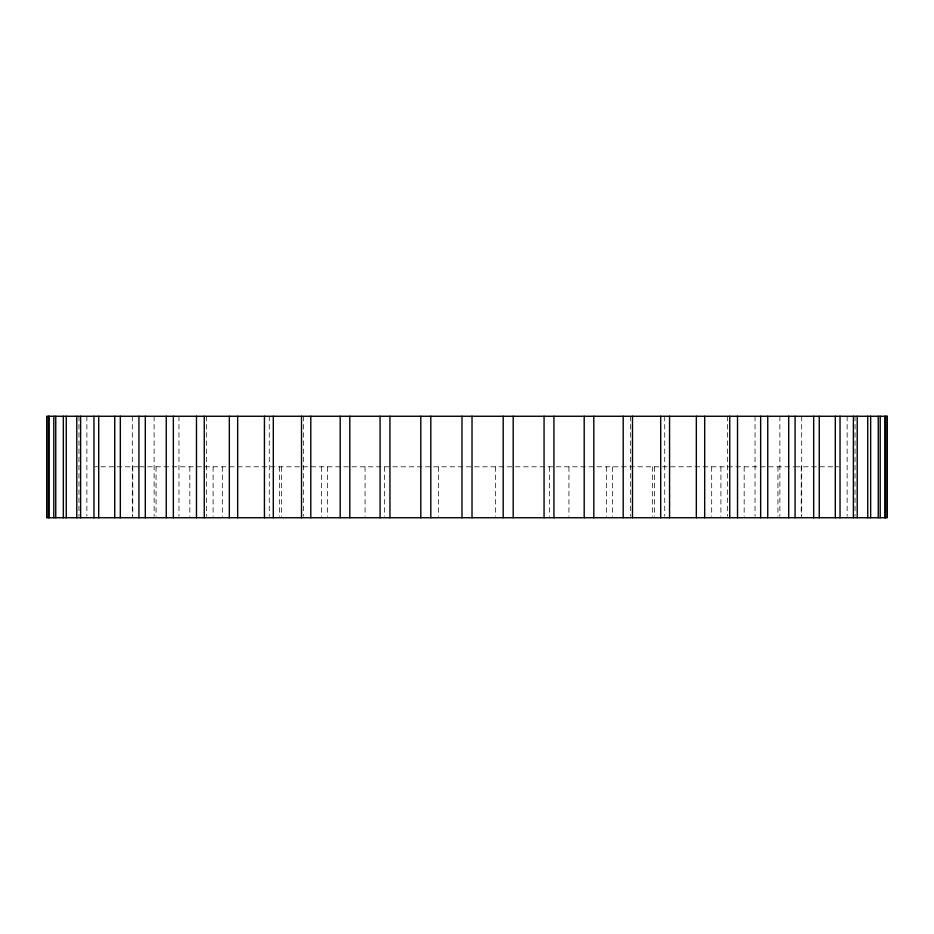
<?xml version="1.0" encoding="UTF-8"?>
<svg xmlns="http://www.w3.org/2000/svg" width="934" height="934" viewBox="0 0 934 934"><rect width="100%" height="100%" fill="white"/><g stroke="black" fill="none" stroke-linecap="round" stroke-linejoin="round"><path stroke-width="0.7" stroke-dasharray="4.67 3.5" d="M95.175 466.802L97.661 466.802M100.837 466.802L138.664 466.802M139.54 466.802L794.46 466.802M795.336 466.802L833.163 466.802M836.339 466.802L838.825 466.802M855.03 416.26L855.03 516.292M847.138 416.26L847.138 516.292M801.699 416.26L801.699 516.292M801.22 466.802L801.22 516.292M779.878 416.26L779.878 516.292M777.952 466.802L777.94 516.292M755.046 416.26L755.046 516.292M744.164 466.802L744.164 516.292M727.376 416.26L727.376 516.292M720.908 466.802L720.896 516.292M711.685 466.802L711.685 516.292M664.728 416.26L664.728 516.292M654.629 466.802L654.629 516.292M652.457 466.802L652.457 516.292M630.38 416.26L630.38 516.292M612.506 466.802L612.517 516.292M606.481 466.802L606.481 516.292M568.934 466.802L568.934 516.292M549.449 466.802L549.449 516.292M495.534 466.802L495.534 516.292M438.466 466.802L438.466 516.292M384.551 466.802L384.551 516.292M365.066 466.802L365.066 516.292M327.519 466.802L327.519 516.292M321.483 466.802L321.494 516.292M303.62 416.26L303.62 516.292M281.543 466.802L281.543 516.292M279.371 466.802L279.371 516.292M269.272 416.26L269.272 516.292M222.315 466.802L222.315 516.292M213.104 466.802L213.092 516.292M206.624 416.26L206.624 516.292M189.835 466.802L189.835 516.292M178.954 416.26L178.954 516.292M156.048 466.802L156.06 516.292M154.122 416.26L154.122 516.292M132.78 466.802L132.78 516.292M132.301 416.26L132.301 516.292M86.862 416.26L86.862 516.292M78.97 416.26L78.97 516.292"/><path stroke-width="1.4" d="M885.771 416.26L885.771 517.74M884.778 416.26L884.778 517.74M880.202 416.26L880.202 517.74M878.24 416.26L878.24 517.74M870.663 416.26L870.663 517.74M867.744 416.26L867.744 517.74M857.225 416.26L857.225 517.74M853.384 416.26L853.384 517.74M840.04 416.26L840.04 517.74M835.3 416.26L835.3 517.74M819.258 416.26L819.258 517.74M813.677 416.26L813.677 517.74M795.079 416.26L795.079 517.74M788.705 416.26L788.705 517.74M767.748 416.26L767.748 517.74M760.65 416.26L760.65 517.74M737.521 416.26L737.521 517.74M729.746 416.26L729.746 517.74M704.68 416.26L704.68 517.74M696.332 416.26L696.332 517.74M669.561 416.26L669.561 517.74M660.7 416.26L660.7 517.74M632.481 416.26L632.481 517.74M623.2 416.26L623.2 517.74M593.814 416.26L593.814 517.74M584.194 416.26L584.194 517.74M553.92 416.26L553.92 517.74M544.067 416.26L544.067 517.74M513.198 416.26L513.198 517.74M503.192 416.26L503.192 517.74M472.02 416.26L472.02 517.74M461.98 416.26L461.98 517.74M430.808 416.26L430.808 517.74M420.802 416.26L420.802 517.74M389.933 416.26L389.933 517.74M380.08 416.26L380.08 517.74M349.806 416.26L349.806 517.74M340.186 416.26L340.186 517.74M310.8 416.26L310.8 517.74M301.519 416.26L301.519 517.74M273.3 416.26L273.3 517.74M264.439 416.26L264.439 517.74M237.668 416.26L237.668 517.74M229.32 416.26L229.32 517.74M204.254 416.26L204.254 517.74M196.479 416.26L196.479 517.74M173.35 416.26L173.35 517.74M166.252 416.26L166.252 517.74M145.295 416.26L145.295 517.74M138.921 416.26L138.921 517.74M120.323 416.26L120.323 517.74M114.742 416.26L114.742 517.74M98.7 416.26L98.7 517.74M93.96 416.26L93.96 517.74M80.616 416.26L80.616 517.74M76.775 416.26L76.775 517.74M66.256 416.26L66.256 517.74M63.337 416.26L63.337 517.74M55.76 416.26L55.76 517.74M53.798 416.26L53.798 517.74M49.222 416.26L49.222 517.74M48.229 416.26L48.229 517.74M887.3 416.26L46.7 416.26L46.7 517.74L887.3 517.74L887.3 416.26"/></g></svg>
